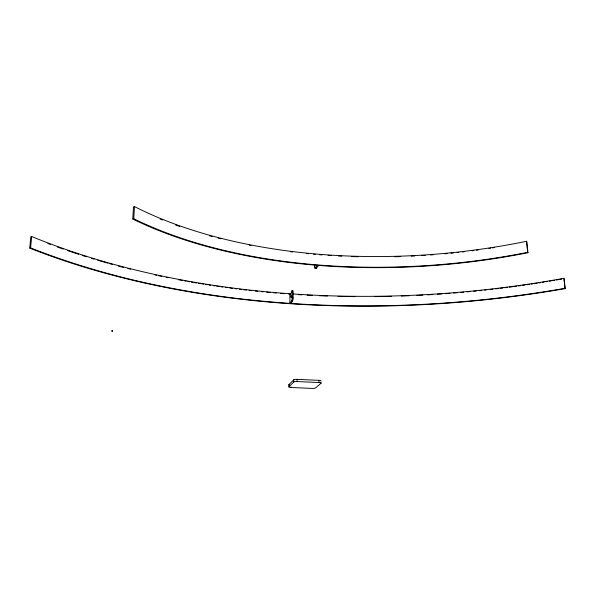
<?xml version="1.0" encoding="UTF-8"?>
<svg xmlns="http://www.w3.org/2000/svg" width="595" height="595" viewBox="0 0 595 595"><rect width="100%" height="100%" fill="white"/><g stroke="black" fill="none" stroke-linecap="round" stroke-linejoin="round"><path stroke-width="0.89" d="M112.128 330.961L111.592 331.065L112.143 330.88M132.789 219.042L133.786 218.759L134.455 206.577A401.796 213.702 -5.6 0 0 526.642 241.265L527.988 252.704A406.422 209.849 -5.4 0 1 132.789 219.042L133.459 206.867L134.455 206.577M293.238 293.975A680.821 407.902 -7.8 0 0 563.956 278.319L565.25 288.597A689.456 402.123 -7.5 0 1 29.75 248.122L30.791 236.75L31.647 236.505A680.821 407.902 -7.8 0 0 290.598 293.789M29.75 248.122L30.605 247.884L31.647 236.505M291.795 296.608C290.226 299.233 290.665 293.818 291.833 296.347M292.093 290.583L291.929 291.788L289.891 294.704L289.914 303.368L290.903 303.435L292.562 301.137A2.551 0.535 -86.2 0 0 293.112 297.931L293.09 290.65L292.093 290.583L292.115 297.864A2.551 0.528 -86.2 0 1 291.565 301.07L289.914 303.368M315.238 268.211L317.336 265.311L318.451 265.4L316.347 268.3L315.238 268.211A2.849 0.654 -85.6 0 1 314.524 266.5L314.502 264.73M320.98 382.526L320.988 383.254L315.558 387.955A2.73 0.588 -0.6 0 1 312.256 388.409L290.985 387.494A2.744 0.595 -0.3 0 1 288.902 386.795L288.895 384.645L293.722 379.841A2.811 0.625 -0.3 0 1 297.091 379.342L318.942 380.339A2.796 0.617 -0.7 0 1 320.958 381.068M288.902 386.795L293.729 382.042A2.811 0.617 -0.3 0 1 297.106 381.551L318.965 382.533A2.796 0.61 -0.7 0 1 320.988 383.254M112.388 330.857L112.663 331.125L112.284 330.946M291.565 301.07L292.562 301.137M289.891 294.704L290.881 294.77M292.115 297.864L293.112 297.931M314.524 266.5L315.075 266.545M133.786 218.759A404.317 208.6 -5.4 0 0 527.616 252.339L527.988 252.704M30.605 247.884A686.303 399.699 -7.5 0 0 564.952 288.307L565.25 288.597M563.956 278.319L564.952 288.307M526.642 241.265L527.616 252.339M318.942 380.339L318.965 382.533M297.091 379.342L297.106 381.551M293.722 379.841L293.729 382.042M290.985 386.78L290.985 387.494M316.347 268.3A2.849 0.662 -85.6 0 1 315.811 268.1M494.237 247.609A403.879 214.974 -5.6 0 1 492.459 247.892M490.689 248.167A403.879 214.974 -5.6 0 1 488.919 248.435M478.291 249.974A403.879 214.974 -5.6 0 1 476.521 250.212M473.865 250.562A403.879 214.974 -5.6 0 1 472.095 250.792M464.13 251.774A403.879 214.974 -5.6 0 1 462.36 251.983M458.827 252.384A403.879 214.974 -5.6 0 1 457.057 252.578M453.524 252.949A403.879 214.974 -5.6 0 1 450.876 253.225M447.343 253.567A403.879 214.974 -5.6 0 1 444.696 253.812M433.234 254.779A403.879 214.974 -5.6 0 1 430.594 254.98M425.321 255.344A403.879 214.974 -5.6 0 1 421.803 255.567M414.774 255.969A403.879 214.974 -5.6 0 1 411.271 256.14M400.762 256.564A403.879 214.974 -5.6 0 1 394.641 256.743M358.145 256.757A403.879 214.974 -5.6 0 1 351.243 256.549M341.783 256.162A403.879 214.974 -5.6 0 1 338.347 255.991M331.497 255.59A403.879 214.974 -5.6 0 1 328.076 255.367M322.111 254.935A403.879 214.974 -5.6 0 1 319.552 254.734M315.305 254.385A403.879 214.974 -5.6 0 1 313.602 254.236M308.522 253.76A403.879 214.974 -5.6 0 1 306.827 253.589M292.502 252.005A403.879 214.974 -5.6 0 1 290.821 251.797M251.06 245.512A403.879 214.974 -5.6 0 1 249.26 245.162M220.879 238.811A403.879 214.974 -5.6 0 1 218.253 238.141M212.155 236.527A403.879 214.974 -5.6 0 1 209.559 235.813M179.816 226.509A403.879 214.974 -5.6 0 1 175.659 225.022M162.554 220.024A403.879 214.974 -5.6 0 1 160.129 219.042M561.628 279.085A683.923 410.349 -7.9 0 1 559.88 279.397M558.132 279.709A683.923 410.349 -7.9 0 1 556.385 280.007M554.637 280.312A683.923 410.349 -7.9 0 1 552.889 280.609M551.149 280.907A683.923 410.349 -7.9 0 1 549.401 281.197M547.66 281.487A683.923 410.349 -7.9 0 1 545.92 281.777M544.18 282.06A683.923 410.349 -7.9 0 1 542.439 282.335M540.706 282.618A683.923 410.349 -7.9 0 1 538.966 282.893M537.233 283.161A683.923 410.349 -7.9 0 1 534.63 283.562M532.897 283.83A683.923 410.349 -7.9 0 1 531.164 284.09M529.431 284.351A683.923 410.349 -7.9 0 1 526.835 284.73M525.102 284.983A683.923 410.349 -7.9 0 1 522.514 285.355M520.781 285.6A683.923 410.349 -7.9 0 1 518.193 285.964M516.467 286.202A683.923 410.349 -7.9 0 1 513.879 286.552M512.161 286.783A683.923 410.349 -7.9 0 1 509.394 287.147M507.55 287.385A683.923 410.349 -7.9 0 1 504.791 287.742M502.946 287.973A683.923 410.349 -7.9 0 1 500.187 288.315M498.35 288.538A683.923 410.349 -7.9 0 1 495.598 288.865M492.839 289.185A683.923 410.349 -7.9 0 1 490.087 289.505M486.427 289.914A683.923 410.349 -7.9 0 1 484.598 290.115M481.853 290.405A683.923 410.349 -7.9 0 1 479.109 290.695M476.364 290.977A683.923 410.349 -7.9 0 1 473.627 291.245M469.983 291.602A683.923 410.349 -7.9 0 1 467.246 291.862M463.609 292.19A683.923 410.349 -7.9 0 1 460.88 292.435M457.243 292.74A683.923 410.349 -7.9 0 1 453.613 293.045M449.984 293.328A683.923 410.349 -7.9 0 1 445.454 293.67M441.832 293.93A683.923 410.349 -7.9 0 1 437.31 294.242M432.796 294.532A683.923 410.349 -7.9 0 1 427.381 294.852M422.874 295.098A683.923 410.349 -7.9 0 1 416.574 295.418M409.39 295.737A683.923 410.349 -7.9 0 1 401.313 296.042M391.465 296.325A683.923 410.349 -7.9 0 1 374.493 296.622M354.918 296.63A683.923 410.349 -7.9 0 1 338.057 296.347M327.436 296.035A683.923 410.349 -7.9 0 1 319.478 295.73M312.412 295.41A683.923 410.349 -7.9 0 1 307.117 295.142M301.829 294.845A683.923 410.349 -7.9 0 1 298.303 294.629M290.375 294.101A683.923 410.349 -7.9 0 1 288.612 293.975M284.217 293.655A683.923 410.349 -7.9 0 1 280.699 293.38M276.303 293.015A683.923 410.349 -7.9 0 1 273.663 292.792M270.152 292.48A683.923 410.349 -7.9 0 1 266.642 292.16M263.124 291.818A683.923 410.349 -7.9 0 1 261.369 291.647M257.866 291.297A683.923 410.349 -7.9 0 1 255.233 291.022M251.722 290.643A683.923 410.349 -7.9 0 1 249.097 290.353M246.464 290.055A683.923 410.349 -7.9 0 1 243.838 289.75M241.206 289.438A683.923 410.349 -7.9 0 1 239.458 289.222M236.832 288.902A683.923 410.349 -7.9 0 1 235.077 288.679M232.452 288.344A683.923 410.349 -7.9 0 1 229.826 288.002M227.208 287.645A683.923 410.349 -7.9 0 1 225.453 287.407M222.835 287.05A683.923 410.349 -7.9 0 1 221.087 286.797M219.332 286.552A683.923 410.349 -7.9 0 1 216.714 286.173M214.966 285.912A683.923 410.349 -7.9 0 1 213.218 285.652M210.6 285.25A683.923 410.349 -7.9 0 1 208.852 284.983M207.105 284.708A683.923 410.349 -7.9 0 1 205.357 284.432M203.609 284.157A683.923 410.349 -7.9 0 1 201.861 283.867M200.121 283.584A683.923 410.349 -7.9 0 1 198.373 283.294M196.625 283.004A683.923 410.349 -7.9 0 1 194.885 282.707M193.137 282.402A683.923 410.349 -7.9 0 1 191.397 282.097M189.649 281.792A683.923 410.349 -7.9 0 1 187.908 281.48M186.161 281.167A683.923 410.349 -7.9 0 1 184.42 280.847M182.68 280.528A683.923 410.349 -7.9 0 1 178.321 279.709M167.872 277.657A683.923 410.349 -7.9 0 1 166.131 277.3M161.781 276.392A683.923 410.349 -7.9 0 1 158.3 275.656M156.559 275.277A683.923 410.349 -7.9 0 1 154.826 274.897M130.513 269.193A683.923 410.349 -7.9 0 1 127.91 268.538M123.582 267.423A683.923 410.349 -7.9 0 1 118.383 266.054M112.329 264.411A683.923 410.349 -7.9 0 1 109.733 263.689M108 263.198A683.923 410.349 -7.9 0 1 102.816 261.718M101.953 261.473A683.923 410.349 -7.9 0 1 97.632 260.201M94.181 259.167A683.923 410.349 -7.9 0 1 91.593 258.379M86.424 256.78A683.923 410.349 -7.9 0 1 82.117 255.411M78.674 254.296A683.923 410.349 -7.9 0 1 67.51 250.554M63.219 249.067A683.923 410.349 -7.9 0 1 57.224 246.932M50.382 244.419A683.923 410.349 -7.9 0 1 47.823 243.452M289.445 385.144A2.744 0.595 -0.3 0 1 288.895 384.645"/></g></svg>
